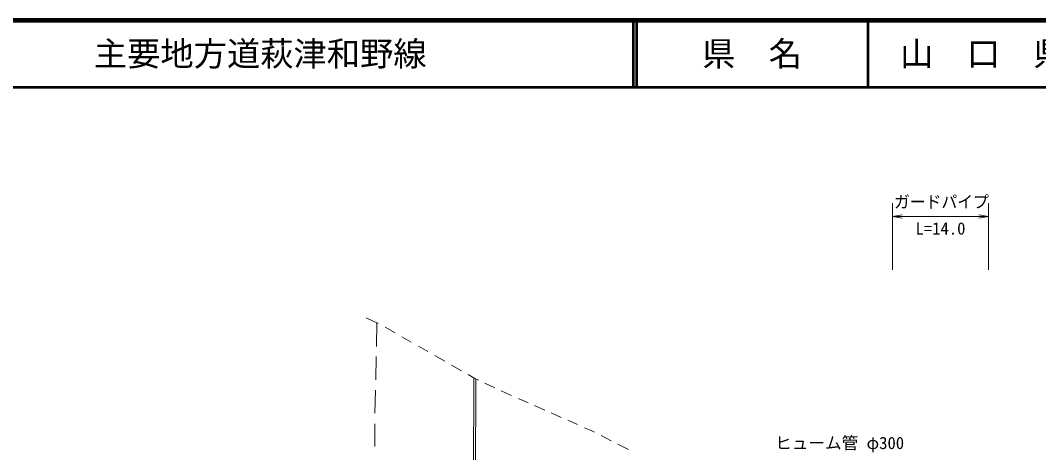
# Model space of a CAD drawing. Units: millimetres, scale not verified. Extents: x 40000 to 680000, y 20000 to 380000.
# Drawn here: x 205695 to 358686, y 315163 to 380000 of the extents above; entities that cross this region are included whole.
import ezdxf
from ezdxf.enums import TextEntityAlignment as Align

# ---------------------------------------------------------------- set-up
doc = ezdxf.new("R2010")
doc.units = ezdxf.units.MM
doc.header["$LTSCALE"] = 1000
for name, color, linetype, lineweight in [('M-BGD', 7, 'Continuous', 13), ('M-STR-STR3', 7, 'Continuous', 13), ('M-TTL', 2, 'Continuous', 140), ('M-TTL-LINE', 7, 'Continuous', 50)]:
    doc.layers.add(name, color=color, linetype=linetype, lineweight=lineweight)
doc.layers.add('M-TTL-TXT', color=7, linetype='Continuous')
doc.styles.add('ＭＳ ゴシック', font='')
doc.styles.get('ＭＳ ゴシック').set_extended_font_data('MS Gothic')

# ---------------------------------------------------------------- blocks, each defined once
blk = doc.blocks.new('open_arrow')
at = {"color": 0, "linetype": 'Continuous', "lineweight": -2}
blk.add_lwpolyline([(7.5, 1.25), (0, 0), (7.5, -1.25)], dxfattribs=at)

msp = doc.modelspace()

# ---------------------------------------------------------------- linework, layer by layer
at = {"layer": 'M-BGD'}
for p, q in [((257674, 335361), (259472, 334549)), ((259257, 334671), (259183, 331101)), ((260482, 333974), (261998, 333112)), ((263032, 332524), (264429, 331729)), ((265493, 331124), (266928, 330307)), ((259152, 329559), (259080, 326097)), ((267967, 329717), (269449, 328873)), ((270473, 328291), (271959, 327446)), ((272998, 326855), (274001, 326284)), ((273837, 326377), (273690, 284345)), ((274137, 326220), (273991, 284348)), ((274001, 326284), (274532, 326035)), ((259047, 324508), (258976, 321071)), ((275493, 325583), (276961, 324894)), ((277935, 324437), (279250, 323819)), ((279250, 323819), (279500, 323709)), ((280533, 323256), (281998, 322614)), ((282917, 322210), (284473, 321528)), ((285429, 321108), (286960, 320437)), ((287927, 320012), (289390, 319371)), ((258977, 319466), (258957, 316066)), ((290471, 318897), (291474, 318457)), ((291947, 318216), (291474, 318457)), ((294448, 316945), (292947, 317708)), ((297043, 315627), (295484, 316419))]:
    msp.add_line(p, q, dxfattribs=at)
at = {"layer": 'M-STR-STR3'}
for p, q in [((336744, 342570), (336744, 352570)), ((351168, 342570), (351168, 352570)), ((336744, 350570), (351168, 350570))]:
    msp.add_line(p, q, dxfattribs=at)
at = {"layer": 'M-TTL'}
msp.add_line((680000, 380000), (40000, 380000), dxfattribs=at)
at = {"layer": 'M-TTL-LINE'}
for p, q in [((297750, 380000), (297750, 370000)), ((298250, 380000), (298250, 370000)), ((333000, 380000), (333000, 370000)), ((40000, 370000), (680000, 370000))]:
    msp.add_line(p, q, dxfattribs=at)

# ---------------------------------------------------------------- block references
at = {"layer": 'M-STR-STR3', "xscale": 193, "yscale": 193}
msp.add_blockref('open_arrow', (336744, 350570), dxfattribs=at)
at = {"layer": 'M-STR-STR3', "xscale": 193, "yscale": 193, "rotation": 180}
msp.add_blockref('open_arrow', (351168, 350570), dxfattribs=at)

# ---------------------------------------------------------------- texts
at = {"layer": 'M-STR-STR3', "style": 'ＭＳ ゴシック', "width": 0.95}
msp.add_text('ガードパイプ', height=1833, dxfattribs=at).set_placement((336956, 351320), align=Align.BOTTOM_LEFT)
at = {"layer": 'M-STR-STR3', "style": 'ＭＳ ゴシック'}
for s, p in [('L=14.0', (340206, 347320)), ('ヒューム管 φ300', (319086, 315144))]:
    msp.add_text(s, height=1833, dxfattribs=at).set_placement(p, align=Align.BOTTOM_LEFT)
at = {"layer": 'M-TTL-TXT', "style": 'ＭＳ ゴシック'}
msp.add_text('主要地方道萩津和野線', height=3666, dxfattribs=at).set_placement((216734, 375000), align=Align.MIDDLE_LEFT)
for s, p in [('県\u3000名', (315625, 375000)), ('山\u3000口\u3000県', (350375, 375000))]:
    msp.add_text(s, height=3666, dxfattribs=at).set_placement(p, align=Align.MIDDLE_CENTER)

doc.saveas('drawing.dxf')
